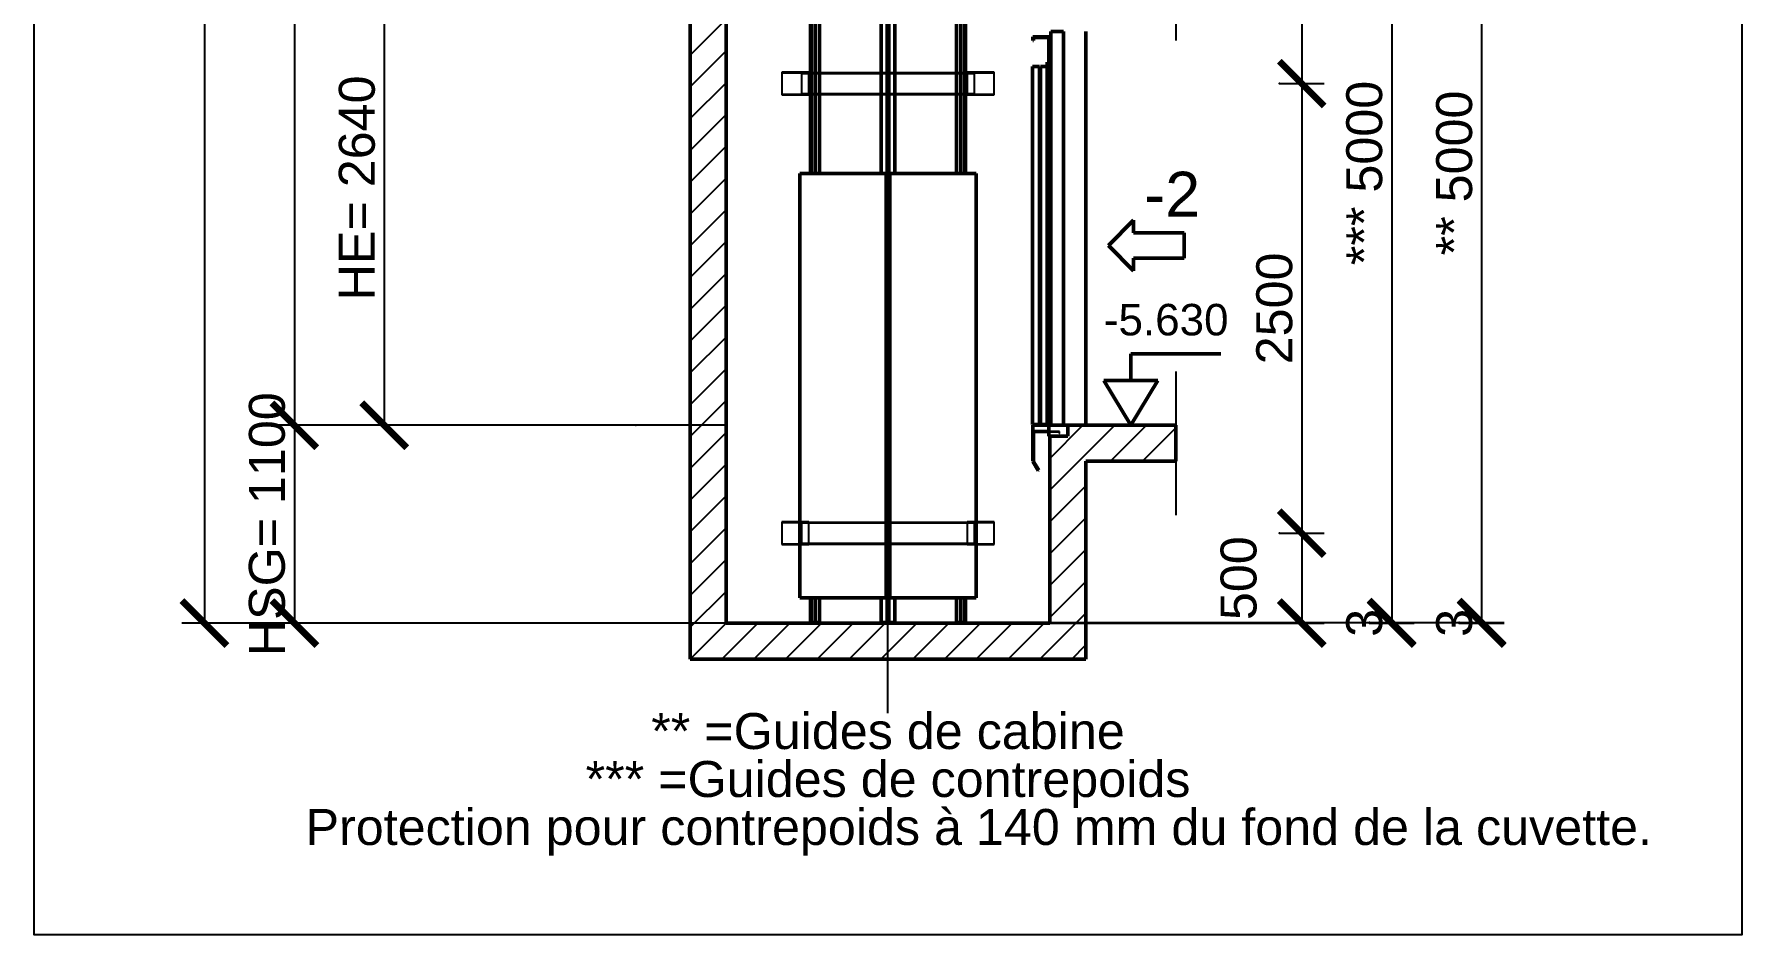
# Model space of a CAD drawing. Header units: millimetres. Extents: x -113 to 75846, y -14769 to 18394.
# Drawn here: x 44571 to 54064, y -500 to 4508 of the extents above; entities that cross this region are included whole.
import ezdxf

# ---------------------------------------------------------------- set-up
doc = ezdxf.new("R2010")
doc.units = ezdxf.units.MM
doc.linetypes.add('AM_ISO02W050', pattern=[7.5, 6, -1.5])
doc.linetypes.add('AM_ISO08W050', pattern=[18, 12, -1.5, 3, -1.5])
for name, color, linetype, lineweight in [('AM_0', 7, 'Continuous', 50), ('LDCar-AM_0', 7, 'Continuous', 50), ('LDCar-AM_3', 6, 'AM_ISO02W050', 25), ('LDCar-AM_6', 2, 'Continuous', 35), ('LDCar-AM_7', 4, 'AM_ISO08W050', 25), ('LDGuides-AM_0', 7, 'Continuous', 50), ('LDGuides-AM_6', 2, 'Continuous', 35), ('LDRailBrackets-AM_3', 6, 'AM_ISO02W050', 25), ('LDRailBrackets-AM_6', 2, 'Continuous', 35), ('LDShaft-AM_0', 7, 'Continuous', 50), ('LDShaft-AM_4', 3, 'Continuous', 25), ('LDShaft-AM_5', 3, 'Continuous', 25), ('LDShaft-AM_6', 2, 'Continuous', 35), ('LDShaft-AM_7', 4, 'AM_ISO08W050', 25), ('LDShaft-AM_8', 1, 'Continuous', 25)]:
    doc.layers.add(name, color=color, linetype=linetype, lineweight=lineweight)
doc.layers.add('AM_VIEWS', color=1, linetype='Continuous', lineweight=25, plot=False)
doc.styles.add('LD', font='ARIALUNI.TTF')
doc.dimstyles.new('LIFT', dxfattribs={"dimtxt": 2.5, "dimasz": 2.5, "dimexe": 1.25, "dimexo": 0, "dimgap": 0.5, "dimtad": 1, "dimdec": 0, "dimzin": 1, "dimdsep": 46, "dimtxsty": 'LD', "dimblk": 'ARCHTICK', "dimcen": 0, "dimdle": 1, "dimclrd": 3, "dimclre": 3, "dimclrt": 4, "dimadec": 0, "dimazin": 0, "dimtp": 0.1, "dimtm": 0.1, "dimtfac": 0.71, "dimtdec": 0, "dimtix": 1, "dimtmove": 0, "dimatfit": 3, "dimfxl": 1, "dimtolj": 1, "dimarcsym": 0})

# ---------------------------------------------------------------- blocks, each defined once
blk = doc.blocks.new('LD_20150423135319_000000A8')
at = {"layer": 'LDShaft-AM_0'}
for p, q in [((0, 0), (0, 6670)), ((-200, 6529.9999), (-200, -200)), ((2000, 1100), (2000, 3290)), ((1900, 1099.9999), (1900, 1040)), ((2000, 1099.9999), (1900, 1099.9999)), ((2500, 1099.9999), (2000, 1099.9999)), ((2500, 899.9999), (2500, 1099.9999)), ((1800, 1040), (1800, 0)), ((1820, 1040), (1800, 1040)), ((1900, 1040), (1820, 1040)), ((2000, 899.9999), (2500, 899.9999)), ((2000, 0), (2000, 899.9999)), ((1800, 0), (0, 0)), ((2000, -200), (2000, 0)), ((-200, -200), (-20, -200)), ((-20, -200), (0, -200)), ((0, -200), (2000, -200))]:
    blk.add_line(p, q, dxfattribs=at)
blk = doc.blocks.new('LD_20150423135319_000000AD')
at = {"layer": 'LDShaft-AM_7'}
blk.add_line((0, -12810), (0, 3900), dxfattribs=at)
blk = doc.blocks.new('LD_20150423135319_000000AE')
at = {"layer": 'LDGuides-AM_0'}
for p, q in [((-5, 2500), (-37.5, 2500)), ((-37.5, 2500), (-37.5, -3)), ((5, 2500), (-5, 2500)), ((-5, 2500), (-5, -2500)), ((-5, -2500), (-5, 2500)), ((5, -2500), (5, 2500)), ((37.5, 2500), (5, 2500)), ((5, 2500), (5, -2500)), ((37.5, -3), (37.5, 2500)), ((-37.5, -2363), (-37.5, -2500)), ((37.5, -2500), (37.5, -2363)), ((-37.5, -2500), (-5, -2500)), ((-5, -2500), (5, -2500)), ((5, -2500), (37.5, -2500))]:
    blk.add_line(p, q, dxfattribs=at)
blk = doc.blocks.new('_ArchTick')
at = {"color": 0, "linetype": 'ByBlock', "const_width": 0.15}
blk.add_lwpolyline([(-0.5, -0.5), (0.5, 0.5)], dxfattribs=at)
blk = doc.blocks.new('*D418')
at = {"layer": 'LDShaft-AM_5', "color": 3, "transparency": 16777216}
for p, q in [((52492.5, 6236.3), (52742.5, 6236.3)), ((52617.5, 6236.3), (52617.5, 1236.3)), ((49317.5, 1236.3), (52742.5, 1236.3))]:
    blk.add_line(p, q, dxfattribs=at)
for p in [(52493.5, 6236.3), (49318.5, 1236.3)]:
    blk.add_point(p, dxfattribs=at)
at = {"layer": 'LDShaft-AM_5', "color": 3, "transparency": 16777216, "xscale": 250, "yscale": 250, "zscale": 250}
for p, rotation in [((52617.5, 6236.3), 90), ((52617.5, 1236.3), 270)]:
    blk.add_blockref('_ArchTick', p, dxfattribs=dict(at, rotation=rotation))
at = {"layer": 'LDShaft-AM_5', "color": 4, "transparency": 16777216, "insert": (52567.5, 3736.3), "char_height": 200, "attachment_point": 8, "rotation": 90, "style": 'LD'}
blk.add_mtext('** 5000', dxfattribs=at)
blk = doc.blocks.new('*D425')
at = {"layer": 'LDShaft-AM_5', "color": 3, "transparency": 16777216}
for p, q in [((52492.5, 1236.3), (52742.5, 1236.3)), ((52617.5, 1236.3), (52617.5, 1233.3)), ((52492.5, 1233.3), (52742.5, 1233.3))]:
    blk.add_line(p, q, dxfattribs=at)
for p in [(52493.5, 1236.3), (52493.5, 1233.3)]:
    blk.add_point(p, dxfattribs=at)
at = {"layer": 'LDShaft-AM_5', "color": 3, "transparency": 16777216, "xscale": 250, "yscale": 250, "zscale": 250, "rotation": 90}
blk.add_blockref('_ArchTick', (52617.5, 1233.3), dxfattribs=at)
at = {"layer": 'LDShaft-AM_5', "color": 4, "transparency": 16777216, "insert": (52567.5, 1234.8), "char_height": 200, "attachment_point": 8, "rotation": 90, "style": 'LD'}
blk.add_mtext('3', dxfattribs=at)
blk = doc.blocks.new('_NONE')
blk = doc.blocks.new('LD_20150423135319_000000B2')
at = {"layer": 'LDCar-AM_0'}
for p, q in [((-10, 2500), (-490, 2500)), ((-490, 2500), (-490, 140)), ((-10, 140), (-10, 2500)), ((490, 2500), (10, 2500)), ((10, 2500), (10, 140)), ((490, 140), (490, 2500)), ((-490, 140), (-10, 140)), ((10, 140), (490, 140))]:
    blk.add_line(p, q, dxfattribs=at)
blk = doc.blocks.new('LD_20150423135319_000000B3')
at = {"layer": 'LDGuides-AM_0'}
for p, q in [((0, 2500), (-25, 2500)), ((-25, 2500), (-25, -3)), ((0, -3), (0, 2500)), ((21.5, 2500), (0, 2500)), ((0, 2500), (0, -3)), ((25, 2500), (21.5, 2500)), ((21.5, 2500), (21.5, -3)), ((21.5, -3), (21.5, 2500)), ((25, -3), (25, 2500)), ((-25, -2363), (-25, -2500)), ((0, -2500), (0, -2363)), ((0, -2363), (0, -2500)), ((21.5, -2363), (21.5, -2500)), ((21.5, -2500), (21.5, -2363)), ((25, -2500), (25, -2363)), ((-25, -2500), (0, -2500)), ((0, -2500), (21.5, -2500)), ((21.5, -2500), (25, -2500))]:
    blk.add_line(p, q, dxfattribs=at)
blk = doc.blocks.new('LD_20150423135319_000000B6')
at = {"layer": 'LDGuides-AM_0'}
for p, q in [((-25, 2500), (-25, -3)), ((-21.5, 2500), (-25, 2500)), ((-21.5, -3), (-21.5, 2500)), ((-21.5, 2500), (-21.5, -3)), ((0, 2500), (-21.5, 2500)), ((0, 2500), (0, -3)), ((25, 2500), (0, 2500)), ((0, -3), (0, 2500)), ((25, -3), (25, 2500)), ((-25, -2363), (-25, -2500)), ((-21.5, -2500), (-21.5, -2363)), ((-21.5, -2363), (-21.5, -2500)), ((0, -2363), (0, -2500)), ((0, -2500), (0, -2363)), ((25, -2500), (25, -2363)), ((-25, -2500), (-21.5, -2500)), ((-21.5, -2500), (0, -2500)), ((0, -2500), (25, -2500))]:
    blk.add_line(p, q, dxfattribs=at)
blk = doc.blocks.new('*D431')
at = {"layer": 'LDShaft-AM_5', "color": 3, "transparency": 16777216}
for p, q in [((51992.5, 6236.3), (52242.5, 6236.3)), ((52117.5, 6236.3), (52117.5, 1236.3)), ((51992.5, 1236.3), (52242.5, 1236.3))]:
    blk.add_line(p, q, dxfattribs=at)
for p in [(51993.5, 6236.3), (51993.5, 1236.3)]:
    blk.add_point(p, dxfattribs=at)
at = {"layer": 'LDShaft-AM_5', "color": 3, "transparency": 16777216, "xscale": 250, "yscale": 250, "zscale": 250}
for p, rotation in [((52117.5, 6236.3), 90), ((52117.5, 1236.3), 270)]:
    blk.add_blockref('_ArchTick', p, dxfattribs=dict(at, rotation=rotation))
at = {"layer": 'LDShaft-AM_5', "color": 4, "transparency": 16777216, "insert": (52067.5, 3736.3), "char_height": 200, "attachment_point": 8, "rotation": 90, "style": 'LD'}
blk.add_mtext('*** 5000', dxfattribs=at)
blk = doc.blocks.new('*D436')
at = {"layer": 'LDShaft-AM_5', "color": 3, "transparency": 16777216}
for p, q in [((51992.5, 1236.3), (52242.5, 1236.3)), ((52117.5, 1236.3), (52117.5, 1233.3)), ((51992.5, 1233.3), (52242.5, 1233.3))]:
    blk.add_line(p, q, dxfattribs=at)
for p in [(51993.5, 1236.3), (51993.5, 1233.3)]:
    blk.add_point(p, dxfattribs=at)
at = {"layer": 'LDShaft-AM_5', "color": 3, "transparency": 16777216, "xscale": 250, "yscale": 250, "zscale": 250, "rotation": 90}
blk.add_blockref('_ArchTick', (52117.5, 1233.3), dxfattribs=at)
at = {"layer": 'LDShaft-AM_5', "color": 4, "transparency": 16777216, "insert": (52067.5, 1234.8), "char_height": 200, "attachment_point": 8, "rotation": 90, "style": 'LD'}
blk.add_mtext('3', dxfattribs=at)
blk = doc.blocks.new('LD_20150423135319_000000B9')
at = {"layer": 'LDRailBrackets-AM_3'}
for p, q in [((-580, 63), (-590, 63)), ((-590, 63), (-590, 60)), ((-440, 60), (-590, 60)), ((-590, 60), (-590, -60)), ((-590, 60), (-580, 60)), ((-525, 63), (-580, 63)), ((-580, 63), (-580, 60)), ((-580, 60), (-580, 63)), ((-580, 60), (-525, 60)), ((-525, 60), (-525, 63)), ((-490, 63), (-525, 63)), ((-525, 63), (-525, 60)), ((-525, 60), (-490, 60)), ((-490, 60), (-490, 63)), ((-460, 63), (-490, 63)), ((-490, 63), (-490, 60)), ((-490, 60), (-460, 60)), ((480, 60), (-480, 60)), ((-480, 60), (-480, 57)), ((480, 57), (-480, 57)), ((-480, 57), (-480, -57)), ((-480, 57), (480, 57)), ((-440, 63), (-460, 63)), ((-460, 63), (-460, 60)), ((-460, 60), (-460, 63)), ((-460, 60), (-440, 60)), ((-440, 60), (-440, 63)), ((-440, -60), (-440, 60)), ((440, 63), (440, 60)), ((460, 63), (440, 63)), ((590, 60), (440, 60)), ((440, 60), (440, -60)), ((440, 60), (460, 60)), ((460, 60), (460, 63)), ((460, 63), (460, 60)), ((490, 63), (460, 63)), ((460, 60), (490, 60)), ((480, 57), (480, 60)), ((480, -57), (480, 57)), ((490, 63), (490, 60)), ((525, 63), (490, 63)), ((490, 60), (490, 63)), ((490, 60), (525, 60)), ((525, 63), (525, 60)), ((580, 63), (525, 63)), ((525, 60), (525, 63)), ((525, 60), (580, 60)), ((580, 60), (580, 63)), ((580, 63), (580, 60)), ((590, 63), (580, 63)), ((580, 60), (590, 60)), ((590, 60), (590, 63)), ((590, -60), (590, 60)), ((-590, -60), (-440, -60)), ((-580, -60), (-590, -60)), ((-590, -60), (-590, -63)), ((-590, -63), (-580, -63)), ((-525, -60), (-580, -60)), ((-580, -60), (-580, -63)), ((-580, -63), (-580, -60)), ((-580, -63), (-525, -63)), ((-525, -63), (-525, -60)), ((-490, -60), (-525, -60)), ((-525, -60), (-525, -63)), ((-525, -63), (-490, -63)), ((-490, -63), (-490, -60)), ((-460, -60), (-490, -60)), ((-490, -60), (-490, -63)), ((-490, -63), (-460, -63)), ((-480, -57), (480, -57)), ((480, -57), (-480, -57)), ((-480, -57), (-480, -60)), ((-480, -60), (480, -60)), ((-440, -60), (-460, -60)), ((-460, -60), (-460, -63)), ((-460, -63), (-460, -60)), ((-460, -63), (-440, -63)), ((-440, -63), (-440, -60)), ((440, -60), (590, -60)), ((440, -60), (440, -63)), ((460, -60), (440, -60)), ((440, -63), (460, -63)), ((460, -63), (460, -60)), ((460, -60), (460, -63)), ((490, -60), (460, -60)), ((460, -63), (490, -63)), ((480, -60), (480, -57)), ((490, -60), (490, -63)), ((525, -60), (490, -60)), ((490, -63), (490, -60)), ((490, -63), (525, -63)), ((525, -60), (525, -63)), ((580, -60), (525, -60)), ((525, -63), (525, -60)), ((525, -63), (580, -63)), ((580, -63), (580, -60)), ((580, -60), (580, -63)), ((590, -60), (580, -60)), ((580, -63), (590, -63)), ((590, -63), (590, -60))]:
    blk.add_line(p, q, dxfattribs=at)
blk = doc.blocks.new('*D438')
at = {"layer": 'LDShaft-AM_5', "color": 3, "transparency": 16777216}
for p, q in [((51492.5, 1733.3), (51742.5, 1733.3)), ((51617.5, 1733.3), (51617.5, 1233.3)), ((49317.5, 1233.3), (51742.5, 1233.3))]:
    blk.add_line(p, q, dxfattribs=at)
for p in [(51493.5, 1733.3), (49318.5, 1233.3)]:
    blk.add_point(p, dxfattribs=at)
at = {"layer": 'LDShaft-AM_5', "color": 3, "transparency": 16777216, "xscale": 250, "yscale": 250, "zscale": 250, "rotation": 90}
blk.add_blockref('_ArchTick', (51617.5, 1233.3), dxfattribs=at)
at = {"layer": 'LDShaft-AM_5', "color": 4, "transparency": 16777216, "insert": (51267.5, 1483.3), "char_height": 200, "attachment_point": 5, "rotation": 90, "style": 'LD'}
blk.add_mtext('500', dxfattribs=at)
blk = doc.blocks.new('LD_20150423135319_000000BA')
at = {"layer": 'LDRailBrackets-AM_3'}
for p, q in [((-580, 63), (-590, 63)), ((-590, 63), (-590, 60)), ((-440, 60), (-590, 60)), ((-590, 60), (-590, -60)), ((-590, 60), (-580, 60)), ((-525, 63), (-580, 63)), ((-580, 63), (-580, 60)), ((-580, 60), (-580, 63)), ((-580, 60), (-525, 60)), ((-525, 60), (-525, 63)), ((-490, 63), (-525, 63)), ((-525, 63), (-525, 60)), ((-525, 60), (-490, 60)), ((-490, 60), (-490, 63)), ((-460, 63), (-490, 63)), ((-490, 63), (-490, 60)), ((-490, 60), (-460, 60)), ((480, 60), (-480, 60)), ((-480, 60), (-480, 57)), ((480, 57), (-480, 57)), ((-480, 57), (-480, -57)), ((-480, 57), (480, 57)), ((-440, 63), (-460, 63)), ((-460, 63), (-460, 60)), ((-460, 60), (-460, 63)), ((-460, 60), (-440, 60)), ((-440, 60), (-440, 63)), ((-440, -60), (-440, 60)), ((440, 63), (440, 60)), ((460, 63), (440, 63)), ((590, 60), (440, 60)), ((440, 60), (440, -60)), ((440, 60), (460, 60)), ((460, 60), (460, 63)), ((460, 63), (460, 60)), ((490, 63), (460, 63)), ((460, 60), (490, 60)), ((480, 57), (480, 60)), ((480, -57), (480, 57)), ((490, 63), (490, 60)), ((525, 63), (490, 63)), ((490, 60), (490, 63)), ((490, 60), (525, 60)), ((525, 63), (525, 60)), ((580, 63), (525, 63)), ((525, 60), (525, 63)), ((525, 60), (580, 60)), ((580, 60), (580, 63)), ((580, 63), (580, 60)), ((590, 63), (580, 63)), ((580, 60), (590, 60)), ((590, 60), (590, 63)), ((590, -60), (590, 60)), ((-590, -60), (-440, -60)), ((-580, -60), (-590, -60)), ((-590, -60), (-590, -63)), ((-590, -63), (-580, -63)), ((-525, -60), (-580, -60)), ((-580, -60), (-580, -63)), ((-580, -63), (-580, -60)), ((-580, -63), (-525, -63)), ((-525, -63), (-525, -60)), ((-490, -60), (-525, -60)), ((-525, -60), (-525, -63)), ((-525, -63), (-490, -63)), ((-490, -63), (-490, -60)), ((-460, -60), (-490, -60)), ((-490, -60), (-490, -63)), ((-490, -63), (-460, -63)), ((-480, -57), (480, -57)), ((480, -57), (-480, -57)), ((-480, -57), (-480, -60)), ((-480, -60), (480, -60)), ((-440, -60), (-460, -60)), ((-460, -60), (-460, -63)), ((-460, -63), (-460, -60)), ((-460, -63), (-440, -63)), ((-440, -63), (-440, -60)), ((440, -60), (590, -60)), ((440, -60), (440, -63)), ((460, -60), (440, -60)), ((440, -63), (460, -63)), ((460, -63), (460, -60)), ((460, -60), (460, -63)), ((490, -60), (460, -60)), ((460, -63), (490, -63)), ((480, -60), (480, -57)), ((490, -60), (490, -63)), ((525, -60), (490, -60)), ((490, -63), (490, -60)), ((490, -63), (525, -63)), ((525, -60), (525, -63)), ((580, -60), (525, -60)), ((525, -63), (525, -60)), ((525, -63), (580, -63)), ((580, -63), (580, -60)), ((580, -60), (580, -63)), ((590, -60), (580, -60)), ((580, -63), (590, -63)), ((590, -63), (590, -60))]:
    blk.add_line(p, q, dxfattribs=at)
blk = doc.blocks.new('*D440')
at = {"layer": 'LDShaft-AM_5', "color": 3, "transparency": 16777216}
for p, q in [((51492.5, 4233.3), (51742.5, 4233.3)), ((51617.5, 4233.3), (51617.5, 1733.3)), ((51492.5, 1733.3), (51742.5, 1733.3))]:
    blk.add_line(p, q, dxfattribs=at)
for p in [(51493.5, 4233.3), (51493.5, 1733.3)]:
    blk.add_point(p, dxfattribs=at)
at = {"layer": 'LDShaft-AM_5', "color": 3, "transparency": 16777216, "xscale": 250, "yscale": 250, "zscale": 250}
for p, rotation in [((51617.5, 4233.3), 90), ((51617.5, 1733.3), 270)]:
    blk.add_blockref('_ArchTick', p, dxfattribs=dict(at, rotation=rotation))
at = {"layer": 'LDShaft-AM_5', "color": 4, "transparency": 16777216, "insert": (51567.5, 2983.3), "char_height": 200, "attachment_point": 8, "rotation": 90, "style": 'LD'}
blk.add_mtext('2500', dxfattribs=at)
blk = doc.blocks.new('*D442')
at = {"layer": 'LDShaft-AM_5', "color": 3, "transparency": 16777216}
for p, q in [((51492.5, 6028.3), (51742.5, 6028.3)), ((51617.5, 6028.3), (51617.5, 4233.3)), ((51492.5, 4233.3), (51742.5, 4233.3))]:
    blk.add_line(p, q, dxfattribs=at)
for p in [(51493.5, 6028.3), (51493.5, 4233.3)]:
    blk.add_point(p, dxfattribs=at)
at = {"layer": 'LDShaft-AM_5', "color": 3, "transparency": 16777216, "xscale": 250, "yscale": 250, "zscale": 250}
for p, rotation in [((51617.5, 6028.3), 90), ((51617.5, 4233.3), 270)]:
    blk.add_blockref('_ArchTick', p, dxfattribs=dict(at, rotation=rotation))
at = {"layer": 'LDShaft-AM_5', "color": 4, "transparency": 16777216, "insert": (51567.5, 5130.8), "char_height": 200, "attachment_point": 8, "rotation": 90, "style": 'LD'}
blk.add_mtext('1795', dxfattribs=at)
blk = doc.blocks.new('LD_20150423135319_000000BF')
at = {"layer": 'LDShaft-AM_4'}
blk.add_line((700, 300), (700, -500.0001), dxfattribs=at)
blk = doc.blocks.new('LD_ENTRY_FLOOR_R')
for p, q in [((0, 0), (-150, 250)), ((150, 250), (0, 0))]:
    blk.add_line(p, q)
at = {"layer": 'AM_0'}
for p, q in [((0, 397.7), (500, 397.7)), ((0, 250), (0, 397.7)), ((-150, 250), (150, 250))]:
    blk.add_line(p, q, dxfattribs=at)
blk = doc.blocks.new('LD_20150423135319_000000C0')
at = {"layer": 'LDCar-AM_0'}
blk.add_blockref('LD_ENTRY_FLOOR_R', (0, 0), dxfattribs=at)
at = {"layer": 'LDCar-AM_0', "style": 'LD'}
blk.add_text('-5.630', height=175, dxfattribs=at).set_placement((-150, 500))
blk = doc.blocks.new('LD_ENTRY_R')
for p, q in [((0, 0), (140.6, 140.6)), ((140.6, 70.3), (140.6, 140.6)), ((0, 0), (140.6, -140.6)), ((140.6, 70.3), (422, 70.3)), ((422, -70.3), (422, 70.3)), ((140.6, -70.3), (422, -70.3)), ((140.6, -70.3), (140.6, -140.6))]:
    blk.add_line(p, q)
blk = doc.blocks.new('LD_20150423135319_000000C1')
at = {"layer": 'LDCar-AM_0'}
blk.add_blockref('LD_ENTRY_R', (0, 0), dxfattribs=at)
at = {"layer": 'LDCar-AM_0', "style": 'LD'}
blk.add_text('-2', height=250, dxfattribs=at).set_placement((200, 160))
blk = doc.blocks.new('LD_20150423135319_000000C2')
at = {"layer": 'LDCar-AM_0'}
for p, q in [((-50, 2160), (-150, 2160)), ((-150, 2160), (-150, 2140)), ((-150, 2140), (-147, 2140)), ((-147, 2157), (-50, 2157)), ((-147, 2140), (-147, 2157)), ((-60, 2157), (-60, 2003)), ((-113, 1995), (-151, 1995)), ((-151, 1995), (-151, 5)), ((-113, 5), (-113, 1995)), ((-70, 1995), (-108, 1995)), ((-108, 1995), (-108, 5)), ((-67, 2020), (-70, 2020)), ((-70, 2020), (-70, 2000)), ((-70, 2000), (-50, 2000)), ((-70, 5), (-70, 1995)), ((-67, 2003), (-67, 2020)), ((-50, 2003), (-67, 2003)), ((-60, 2000), (-60, 0)), ((-151, 5), (-113, 5)), ((-60, 0), (-150, 0)), ((-150, 0), (-150, -34)), ((-108, 5), (-70, 5)), ((-60, -34), (-60, 0)), ((-60, 0), (-50, 0)), ((-150, -34), (-60, -34)), ((-147, -34), (-150, -34)), ((-150, -34), (-150, -200)), ((-147, -200), (-147, -34)), ((-150, -200), (-147, -200)), ((-147.2, -200.2), (-149.8, -201.8)), ((-149.8, -201.8), (-119.8, -250.8)), ((-117.2, -249.2), (-147.2, -200.2)), ((-119.8, -250.8), (-117.2, -249.2))]:
    blk.add_line(p, q, dxfattribs=at)
at = {"layer": 'LDCar-AM_3'}
for p, q in [((-150, 1995), (-151, 1995)), ((-151, 1995), (-151, 5)), ((-114, 1995), (-150, 1995)), ((-150, 1995), (-150, 5)), ((-150, 5), (-150, 1995)), ((-113, 1995), (-114, 1995)), ((-114, 1995), (-114, 5)), ((-114, 5), (-114, 1995)), ((-113, 5), (-113, 1995)), ((-107, 1995), (-108, 1995)), ((-108, 1995), (-108, 5)), ((-71, 1995), (-107, 1995)), ((-107, 1995), (-107, 5)), ((-107, 5), (-107, 1995)), ((-70, 1995), (-71, 1995)), ((-71, 1995), (-71, 5)), ((-71, 5), (-71, 1995)), ((-70, 5), (-70, 1995)), ((-151, 5), (-150, 5)), ((-150, 5), (-114, 5)), ((-114, 5), (-113, 5)), ((-108, 5), (-107, 5)), ((-107, 5), (-71, 5)), ((-71, 5), (-70, 5))]:
    blk.add_line(p, q, dxfattribs=at)
at = {"layer": 'LDCar-AM_7'}
for p, q in [((-147, -34), (-147, -37)), ((-1, -34), (-147, -34)), ((-147, -37), (-4, -37)), ((-4, -37), (-4, -46)), ((-4, -46), (-1, -46)), ((-1, -46), (-1, -34))]:
    blk.add_line(p, q, dxfattribs=at)
blk = doc.blocks.new('LD_20150423135319_000000C3')
at = {"layer": 'LDShaft-AM_0'}
for p, q in [((20.5, 2190), (-50, 2190)), ((-50, 2190), (-50, 0)), ((20.5, 0), (20.5, 2190)), ((-50, 0), (20.5, 0))]:
    blk.add_line(p, q, dxfattribs=at)
blk = doc.blocks.new('LD_20150423135319_000000C4')
at = {"layer": 'LDShaft-AM_0'}
for p, q in [((700, 0), (-5, 0)), ((-5, 0), (-5, -60)), ((700, -0.0001), (700, 0)), ((-5, -60), (100, -60))]:
    blk.add_line(p, q, dxfattribs=at)
blk = doc.blocks.new('LD_20150423135319_000000C5')
at = {"layer": 'LDShaft-AM_4'}
blk.add_line((700, 300), (700, -500.0001), dxfattribs=at)
blk = doc.blocks.new('*D482')
at = {"layer": 'LDShaft-AM_5', "color": 3, "transparency": 16777216}
for p, q in [((48417.5, 16943.3), (45392.5, 16943.3)), ((45517.5, 16943.3), (45517.5, 1233.3)), ((48417.5, 1233.3), (45392.5, 1233.3))]:
    blk.add_line(p, q, dxfattribs=at)
for p in [(48416.5, 16943.3), (48416.5, 1233.3)]:
    blk.add_point(p, dxfattribs=at)
at = {"layer": 'LDShaft-AM_5', "color": 3, "transparency": 16777216, "xscale": 250, "yscale": 250, "zscale": 250}
for p, rotation in [((45517.5, 16943.3), 90), ((45517.5, 1233.3), 270)]:
    blk.add_blockref('_ArchTick', p, dxfattribs=dict(at, rotation=rotation))
at = {"layer": 'LDShaft-AM_5', "color": 4, "transparency": 16777216, "insert": (45467.5, 9088.3), "char_height": 200, "attachment_point": 8, "rotation": 90, "style": 'LD'}
blk.add_mtext('HS= 15710', dxfattribs=at)
blk = doc.blocks.new('*D484')
at = {"layer": 'LDShaft-AM_5', "color": 3, "transparency": 16777216}
for p, q in [((48417.5, 2333.3), (45892.5, 2333.3)), ((46017.5, 2333.3), (46017.5, 1233.3)), ((48417.5, 1233.3), (45892.5, 1233.3))]:
    blk.add_line(p, q, dxfattribs=at)
for p in [(48416.5, 2333.3), (48416.5, 1233.3)]:
    blk.add_point(p, dxfattribs=at)
at = {"layer": 'LDShaft-AM_5', "color": 3, "transparency": 16777216, "xscale": 250, "yscale": 250, "zscale": 250}
for p, rotation in [((46017.5, 2333.3), 90), ((46017.5, 1233.3), 270)]:
    blk.add_blockref('_ArchTick', p, dxfattribs=dict(at, rotation=rotation))
at = {"layer": 'LDShaft-AM_5', "color": 4, "transparency": 16777216, "insert": (45967.5, 1783.3), "char_height": 200, "attachment_point": 8, "rotation": 90, "style": 'LD'}
blk.add_mtext('HSG= 1100', dxfattribs=at)
blk = doc.blocks.new('*D485')
at = {"layer": 'LDShaft-AM_5', "color": 3, "transparency": 16777216}
for p, q in [((48417.5, 13543.3), (45892.5, 13543.3)), ((46017.5, 13543.3), (46017.5, 2333.3)), ((48417.5, 2333.3), (45892.5, 2333.3))]:
    blk.add_line(p, q, dxfattribs=at)
for p in [(48416.5, 13543.3), (48416.5, 2333.3)]:
    blk.add_point(p, dxfattribs=at)
at = {"layer": 'LDShaft-AM_5', "color": 3, "transparency": 16777216, "xscale": 250, "yscale": 250, "zscale": 250}
for p, rotation in [((46017.5, 13543.3), 90), ((46017.5, 2333.3), 270)]:
    blk.add_blockref('_ArchTick', p, dxfattribs=dict(at, rotation=rotation))
at = {"layer": 'LDShaft-AM_5', "color": 4, "transparency": 16777216, "insert": (45967.5, 7938.3), "char_height": 200, "attachment_point": 8, "rotation": 90, "style": 'LD'}
blk.add_mtext('HQ= 11210', dxfattribs=at)
blk = doc.blocks.new('LD_20150423135319_000000DF')
at = {"layer": 'LDShaft-AM_8'}
for p, q in [((-200, 3158.8), (0, 3358.8)), ((-200, 2982), (0, 3182)), ((-200, 2805.2), (0, 3005.2)), ((-200, 2628.4), (0, 2828.4)), ((-200, 2451.7), (0, 2651.7)), ((-200, 2274.9), (0, 2474.9)), ((-200, 2098.1), (0, 2298.1)), ((-200, 1921.3), (0, 2121.3)), ((-200, 1744.5), (0, 1944.5)), ((-200, 1567.8), (0, 1767.8)), ((-200, 1391), (0, 1591)), ((-200, 1214.2), (0, 1414.2)), ((-200, 1037.4), (0, 1237.4)), ((-200, 860.7), (0, 1060.7)), ((1800, 739.3), (2160.7, 1100)), ((1800, 916.1), (1983.9, 1100)), ((2137.4, 900), (2337.4, 1100)), ((2314.2, 900), (2500, 1085.8)), ((-200, 683.9), (0, 883.9)), ((2491, 900), (2500, 909)), ((1800, 562.6), (2000, 762.6)), ((-200, 507.1), (0, 707.1)), ((1800, 385.8), (2000, 585.8)), ((-200, 330.3), (0, 530.3)), ((1800, 209), (2000, 409)), ((-200, 153.6), (0, 353.6)), ((1800, 32.2), (2000, 232.2)), ((-200, -23.2), (0, 176.8)), ((153.6, -200), (353.6, 0)), ((330.3, -200), (530.3, 0)), ((683.9, -200), (883.9, 0)), ((860.7, -200), (1060.7, 0)), ((1037.4, -200), (1237.4, 0)), ((1744.5, -200), (2000, 55.5)), ((-200, -200), (0, 0)), ((-200, -200), (0, 0)), ((-23.2, -200), (176.8, 0)), ((507.1, -200), (707.1, 0)), ((1214.2, -200), (1414.2, 0)), ((1391, -200), (1591, 0)), ((1567.8, -200), (1767.8, 0)), ((1921.3, -200), (2000, -121.3))]:
    blk.add_line(p, q, dxfattribs=at)
blk = doc.blocks.new('*D488')
at = {"layer": 'LDShaft-AM_5', "color": 3, "transparency": 16777216}
for p, q in [((47917.5, 4973.3), (46392.5, 4973.3)), ((46517.5, 4973.3), (46517.5, 2333.3)), ((47917.5, 2333.3), (46392.5, 2333.3))]:
    blk.add_line(p, q, dxfattribs=at)
for p in [(47916.5, 4973.3), (47916.5, 2333.3)]:
    blk.add_point(p, dxfattribs=at)
at = {"layer": 'LDShaft-AM_5', "color": 3, "transparency": 16777216, "xscale": 250, "yscale": 250, "zscale": 250}
for p, rotation in [((46517.5, 4973.3), 90), ((46517.5, 2333.3), 270)]:
    blk.add_blockref('_ArchTick', p, dxfattribs=dict(at, rotation=rotation))
at = {"layer": 'LDShaft-AM_5', "color": 4, "transparency": 16777216, "insert": (46467.5, 3653.3), "char_height": 200, "attachment_point": 8, "rotation": 90, "style": 'LD'}
blk.add_mtext('HE= 2640', dxfattribs=at)

msp = doc.modelspace()

# ---------------------------------------------------------------- linework, layer by layer
at = {"layer": 'AM_VIEWS'}
msp.add_lwpolyline([(44570.9, 18393.8), (54064.2, 18393.8), (54064.2, -500), (44570.9, -500)], close=True, dxfattribs=at)

# ---------------------------------------------------------------- block references
at = {"layer": 'LDCar-AM_6'}
for name, p in [('LD_20150423135319_000000C2', (50272.5, 2333.3)), ('LD_20150423135319_000000B2', (49317.5, 1233.3)), ('LD_20150423135319_000000C1', (50542.5, 3333.3)), ('LD_20150423135319_000000C0', (50667.5, 2333.3))]:
    msp.add_blockref(name, p, dxfattribs=at)
at = {"layer": 'LDGuides-AM_6'}
for name, p in [('LD_20150423135319_000000B6', (48912.5, 3736.3)), ('LD_20150423135319_000000AE', (49317.5, 3736.3)), ('LD_20150423135319_000000B3', (49722.5, 3736.3))]:
    msp.add_blockref(name, p, dxfattribs=at)
at = {"layer": 'LDRailBrackets-AM_6'}
for name, p in [('LD_20150423135319_000000BA', (49317.5, 4233.3)), ('LD_20150423135319_000000B9', (49317.5, 1733.3))]:
    msp.add_blockref(name, p, dxfattribs=at)
at = {"layer": 'LDShaft-AM_6'}
for name, p in [('LD_20150423135319_000000AD', (49317.5, 13543.3)), ('LD_20150423135319_000000A8', (48417.5, 1233.3)), ('LD_20150423135319_000000DF', (48417.5, 1233.3)), ('LD_20150423135319_000000C5', (50217.5, 4973.3)), ('LD_20150423135319_000000C3', (50272.5, 2333.3)), ('LD_20150423135319_000000BF', (50217.5, 2333.3)), ('LD_20150423135319_000000C4', (50217.5, 2333.3))]:
    msp.add_blockref(name, p, dxfattribs=at)

# ---------------------------------------------------------------- texts
at = {"layer": 'LDShaft-AM_0', "insert": (49317.5, 733.3), "char_height": 200, "attachment_point": 2, "line_spacing_factor": 0.8, "style": 'LD'}
msp.add_mtext('\\fArial Unicode MS|b0|i0|u0;\\C256;** =Guides de cabine\\P*** =Guides de contrepoids\\P             Protection pour contrepoids à 140 mm du fond de la cuvette.', dxfattribs=at)

# ---------------------------------------------------------------- dimensions: what is measured, and where the dimension line sits
at = {"layer": 'LDShaft-AM_5'}
for base, p1, p2, text, picture, middle in [((45517.5, 9088.3), (48417.5, 1233.3), (48417.5, 16943.3), 'HS= <>', '*D482', (45517.5, 9088.3)), ((46017.5, 7938.3), (48417.5, 2333.3), (48417.5, 13543.3), 'HQ= <>', '*D485', (46017.5, 7938.3)), ((52617.5, 3736.3), (49317.5, 1236.3), (52492.5, 6236.3), '** <>', '*D418', (52617.5, 3736.3)), ((52117.5, 3736.3), (51992.5, 1236.3), (51992.5, 6236.3), '*** <>', '*D431', (52117.5, 3736.3)), ((46517.5, 3653.3), (47917.5, 2333.3), (47917.5, 4973.3), 'HE= <>', '*D488', (46517.5, 3653.3)), ((46017.5, 1783.3), (48417.5, 1233.3), (48417.5, 2333.3), 'HSG= <>', '*D484', (46017.5, 1783.3))]:
    dim = msp.add_linear_dim(base=base, p1=p1, p2=p2, angle=90, text=text, dimstyle='LIFT', override={"dimscale": 100, "dimtxt": 2, "dimtix": 1}, dxfattribs=at)
    dim.commit()
    dim.dimension.update_dxf_attribs({"geometry": picture, "text_midpoint": middle})
for base, p1, p2, override, picture, middle in [((51617.5, 5130.8), (51492.5, 4233.3), (51492.5, 6028.3), {"dimscale": 100, "dimtxt": 2, "dimtix": 1}, '*D442', (51617.5, 5130.8)), ((51617.5, 2983.3), (51492.5, 1733.3), (51492.5, 4233.3), {"dimscale": 100, "dimtxt": 2, "dimtix": 1}, '*D440', (51617.5, 2983.3)), ((51617.5, 1483.3), (49317.5, 1233.3), (51492.5, 1733.3), {"dimscale": 100, "dimtxt": 2, "dimblk2": 'NONE', "dimtix": 1, "dimtmove": 2}, '*D438', (51267.5, 1483.3)), ((52117.5, 1234.8), (51992.5, 1233.3), (51992.5, 1236.3), {"dimscale": 100, "dimtxt": 2, "dimblk2": 'NONE', "dimtix": 1}, '*D436', (52117.5, 1234.8)), ((52617.5, 1234.8), (52492.5, 1233.3), (52492.5, 1236.3), {"dimscale": 100, "dimtxt": 2, "dimblk2": 'NONE', "dimtix": 1}, '*D425', (52617.5, 1234.8))]:
    dim = msp.add_linear_dim(base=base, p1=p1, p2=p2, angle=90, dimstyle='LIFT', override=override, dxfattribs=at)
    dim.commit()
    dim.dimension.update_dxf_attribs({"geometry": picture, "text_midpoint": middle})

doc.saveas('drawing.dxf')
